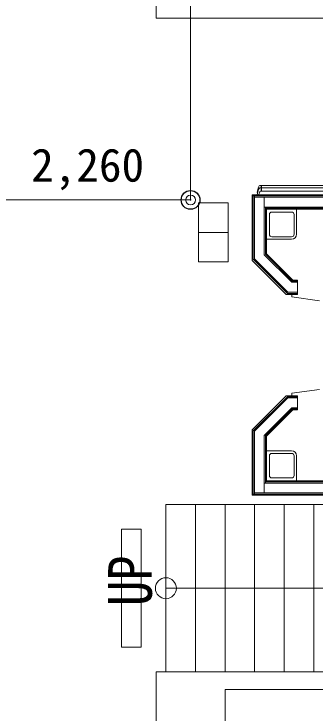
# Model space of a CAD drawing. Units: millimetres, scale not verified. Extents: x -20008 to 44171, y -23185 to 24570.
# Drawn here: x -5811 to -2757, y -13175 to -6075 of the extents above; entities that cross this region are included whole.
import ezdxf
from ezdxf.enums import TextEntityAlignment as Align

# ---------------------------------------------------------------- set-up
doc = ezdxf.new("R2010")
doc.units = ezdxf.units.MM
doc.header["$LTSCALE"] = 380
doc.header["$PDMODE"] = 32
doc.header["$PDSIZE"] = 190
for name, color, linetype, lineweight in [('0-6_2-B', 8, 'Continuous', 18), ('0-A_2-2', 8, 'Continuous', 18), ('0-B_2-1', 8, 'Continuous', 18), ('0-C_2-0', 8, 'Continuous', 18), ('1-7_0-B', 8, 'Continuous', 18), ('1-8_0-A', 8, 'Continuous', 18), ('1-9_0-9', 8, 'Continuous', 18), ('1-B_0-2', 8, 'Continuous', 18), ('1-C_0-1', 8, 'Continuous', 18), ('1-E_0', 1, 'Continuous', 18), ('2-5_1-2', 8, 'Continuous', 18), ('2-D_2-8', 8, 'Continuous', 18), ('2-E_2-5', 8, 'Continuous', 18), ('3-0_KUTAI', 1, 'Continuous', 18)]:
    doc.layers.add(name, color=color, linetype=linetype, lineweight=lineweight)
doc.layers.add('1-F_Defpoints', color=5, linetype='Continuous')
doc.styles.add('ＭＳ ゴシック', font='')
doc.styles.get('ＭＳ ゴシック').set_extended_font_data('MS Gothic')

# ---------------------------------------------------------------- blocks, each defined once
blk = doc.blocks.new('_Origin')
at = {"layer": '1-E_0'}
blk.add_line((0, 0), (-380, 0), dxfattribs=at)
blk.add_circle((0, 0), 190, dxfattribs=at)

msp = doc.modelspace()

# ---------------------------------------------------------------- linework, layer by layer
at = {"layer": '0-6_2-B'}
for q in [(-4719.6, -11307.3), (-4519.6, -12507.3)]:
    msp.add_line((-4719.6, -12507.3), q, dxfattribs=at)
msp.add_lwpolyline([(-4719.6, -11307.3), (-4519.6, -11307.3), (-4519.6, -12507.3)], dxfattribs=at)
at = {"layer": '0-A_2-2'}
for p, q in [((-3343.5, -7885.3), (-3329.9, -7834.3)), ((-3318.3, -7817.1), (-3302.6, -7817.1)), ((-3301.8, -7817.9), (-3302.6, -7817.1)), ((-3302.6, -7817.1), (-3302.6, -7841.1)), ((-3301.8, -7817.9), (-3301.8, -7842)), ((-3299.3, -7841.1), (-3299.3, -7817.3)), ((-3299.3, -7817.3), (58.4, -7817.3)), ((-3337.4, -7886.3), (-3342.8, -7886.3))]:
    msp.add_line(p, q, dxfattribs=at)
msp.add_lwpolyline([(-3301.8, -7817.9), (-3301.7, -7817.9), (-3301.7, -7817.9), (-3301.7, -7817.9), (-3301.6, -7818), (-3301.6, -7818), (-3301.5, -7818), (-3301.4, -7818.1), (-3301.3, -7818.1), (-3301.2, -7818.2), (-3301.1, -7818.2), (-3301, -7818.2), (-3300.9, -7818.3), (-3300.8, -7818.3), (-3300.7, -7818.3), (-3300.6, -7818.3), (-3300.6, -7818.3), (-3300.5, -7818.3), (-3300.5, -7818.3), (-3300.5, -7818.3), (-3300.5, -7818.3), (-3300.5, -7818.3), (-3300.4, -7818.3), (-3300.4, -7818.3), (-3300.3, -7818.3), (-3300.2, -7818.3), (-3300.1, -7818.3), (-3300, -7818.2), (-3299.9, -7818.2), (-3299.8, -7818.2), (-3299.7, -7818.1), (-3299.6, -7818.1), (-3299.5, -7818), (-3299.5, -7818), (-3299.4, -7818), (-3299.3, -7817.9), (-3299.3, -7817.9), (-3299.3, -7817.9), (-3299.3, -7817.9)], dxfattribs=at)
msp.add_arc((-3342.8, -7885.5), 0.8, 165, 270, dxfattribs=at)
msp.add_ellipse((-3322.1, -7840.3), major_axis=(4.4, 23.2), ratio=0.37945, start_param=0.072552, end_param=1.381549, dxfattribs=at)
at = {"layer": '0-B_2-1'}
for p, q in [((-3384.1, -7913.3), (-3384.1, -8566.2)), ((-3384.1, -7922.8), (54.4, -7922.8)), ((-3371.6, -7922.8), (-3371.6, -8561)), ((-3371.6, -7935.3), (44.9, -7935.3)), ((-3271.6, -7935.3), (-3271.6, -8519.6)), ((-3271.6, -8035.3), (-67.6, -8035.3)), ((-3259.1, -8035.3), (-3259.1, -8514.4)), ((-3259.1, -8047.8), (-80.1, -8047.8)), ((-3271.6, -8519.6), (-2990.9, -8800.3)), ((-3259.1, -8514.4), (-2985.7, -8787.8)), ((-3384.1, -8566.2), (-3037.5, -8912.8)), ((-3371.6, -8561), (-3032.3, -8900.3)), ((-2990.9, -8800.3), (-2934.6, -8800.3)), ((-2985.7, -8787.8), (-2934.6, -8787.8)), ((-3037.5, -8912.8), (-2934.6, -8912.8)), ((-3032.3, -8900.3), (-2934.6, -8900.3)), ((-3384.1, -10308.4), (-3037.5, -9961.8)), ((-3037.5, -9961.8), (-2934.6, -9961.8)), ((-3271.6, -10355), (-2990.9, -10074.3)), ((-2990.9, -10074.3), (-2934.6, -10074.3)), ((-3259.1, -10360.2), (-2985.7, -10086.8)), ((-2985.7, -10086.8), (-2934.6, -10086.8)), ((-3384.1, -10961.3), (-3384.1, -10308.4)), ((-3371.6, -10951.8), (-3371.6, -10313.6)), ((-3271.6, -10939.3), (-3271.6, -10355)), ((-3259.1, -10839.3), (-3259.1, -10360.2)), ((-3271.6, -10839.3), (32.4, -10839.3)), ((-3259.1, -10826.8), (-80.1, -10826.8)), ((-3384.1, -10951.8), (44.9, -10951.8)), ((-3371.6, -10939.3), (32.4, -10939.3))]:
    msp.add_line(p, q, dxfattribs=at)
msp.add_lwpolyline([(-3371.6, -10313.6), (-3032.3, -9974.3), (-2934.6, -9974.3)], dxfattribs=at)
at = {"layer": '0-C_2-0'}
for p, q in [((-3393.6, -8577.2), (-3393.6, -7913.3)), ((54.4, -7913.3), (-3393.6, -7913.3)), ((-3249.6, -8510.5), (-3249.6, -8047.8)), ((-89.6, -8057.3), (-3249.6, -8057.3)), ((-3249.6, -8510.5), (-2981.7, -8778.3)), ((-2934.6, -8778.3), (-2981.7, -8778.3)), ((-2934.6, -8778.3), (-2934.6, -8922.3)), ((-2934.6, -8922.3), (-2934.6, -8788.3)), ((-2934.6, -8922.3), (-3048.5, -8922.3)), ((-3048.5, -9952.3), (-3393.6, -10297.4)), ((-2934.6, -9952.3), (-3048.5, -9952.3)), ((-2934.6, -10096.3), (-2934.6, -9952.3)), ((-3249.6, -10364.1), (-2981.7, -10096.3)), ((-2934.6, -10096.3), (-2981.7, -10096.3)), ((-3393.6, -10961.3), (-3393.6, -10297.4)), ((-3249.6, -10826.8), (-3249.6, -10364.1)), ((-89.6, -10817.3), (-3249.6, -10817.3)), ((54.4, -10961.3), (-3393.6, -10961.3))]:
    msp.add_line(p, q, dxfattribs=at)
msp.add_lwpolyline([(-2934.6, -8922.3), (-3048.5, -8922.3), (-3393.6, -8577.2)], dxfattribs=at)
at = {"layer": '1-8_0-A'}
for p, q in [((-888.6, -11057.3), (-4269.6, -11057.3)), ((-4269.6, -12757.3), (-4269.6, -11057.3)), ((-3969.6, -12757.3), (-3969.6, -11057.3)), ((-3669.6, -12757.3), (-3669.6, -11057.3)), ((-3369.6, -11057.3), (-3369.6, -12757.3)), ((-3069.6, -11057.3), (-3069.6, -12757.3)), ((-2769.6, -11057.3), (-2769.6, -12757.3)), ((-369.6, -12757.3), (-4269.6, -12757.3))]:
    msp.add_line(p, q, dxfattribs=at)
at = {"layer": '1-9_0-9'}
msp.add_line((-669.6, -11907.3), (-4269.6, -11907.3), dxfattribs=at)
msp.add_circle((-4269.6, -11907.3), 106.3, dxfattribs=at)
at = {"layer": '1-B_0-2', "color": 7}
msp.add_line((-4369.6, -5662.3), (-4369.6, -6117.3), dxfattribs=at)
at = {"layer": '1-B_0-2'}
for p, q in [((-4369.6, -6117.3), (3805.4, -6117.3)), ((-3669.6, -13487.3), (-3669.6, -12937.3)), ((-2494.6, -12937.3), (-3669.6, -12937.3))]:
    msp.add_line(p, q, dxfattribs=at)
msp.add_lwpolyline([(-4369.6, -13487.3), (-4369.6, -12757.3), (450.4, -12757.3)], dxfattribs=at)
at = {"layer": '1-C_0-1'}
for p, q in [((-3194.6, -8087.3), (-2994.6, -8087.3)), ((-3219.6, -8112.3), (-3219.6, -8312.3)), ((-2969.6, -8112.3), (-2969.6, -8312.3)), ((-2994.6, -8337.3), (-3194.6, -8337.3)), ((-2712.6, -8987.3), (-2991.6, -8947.3)), ((-2991.6, -9927.3), (-2712.6, -9887.3)), ((-2991.6, -9927.3), (-2991.6, -9952.3)), ((-2991.6, -9952.3), (-2939.6, -9952.3)), ((-3219.6, -10562.3), (-3219.6, -10762.3)), ((-3194.6, -10537.3), (-2994.6, -10537.3)), ((-2969.6, -10562.3), (-2969.6, -10762.3)), ((-2994.6, -10787.3), (-3194.6, -10787.3))]:
    msp.add_line(p, q, dxfattribs=at)
msp.add_lwpolyline([(-2991.6, -8947.3), (-2991.6, -8922.3), (-2939.6, -8922.3)], dxfattribs=at)
for centre, start, end in [((-3194.6, -8112.3), 90, 180), ((-2994.6, -8112.3), 0, 90), ((-3194.6, -8312.3), 180, 270), ((-2994.6, -8312.3), 270, 0), ((-3194.6, -10562.3), 90, 180), ((-2994.6, -10562.3), 0, 90), ((-3194.6, -10762.3), 180, 270), ((-2994.6, -10762.3), 270, 0)]:
    msp.add_arc(centre, 25, start, end, dxfattribs=at)
at = {"layer": '1-F_Defpoints'}
msp.add_point((-4019.6, -7963.5), dxfattribs=at)
at = {"layer": '2-5_1-2'}
msp.add_line((-3938.6, -8293.3), (-3638.6, -8293.3), dxfattribs=at)
for points in [[(-3938.6, -8293.3), (-3938.6, -7993.3), (-3638.6, -7993.3), (-3638.6, -8593.3)], [(-3938.6, -8293.3), (-3938.6, -8593.3), (-3638.6, -8593.3)]]:
    msp.add_lwpolyline(points, dxfattribs=at)
at = {"layer": '2-D_2-8'}
for p, q in [((-3343.5, -7909.3), (-3329.9, -7858.3)), ((-3318.3, -7880.8), (-3326.1, -7909.7)), ((-3318.3, -7841.1), (-3302.6, -7841.1)), ((-3311.5, -7875.6), (-3302.6, -7875.6)), ((-3302.6, -7841.1), (-3302.6, -7875.6)), ((-3301.8, -7841.9), (-3302.6, -7841.1)), ((-3301.8, -7874.8), (-3302.6, -7875.6)), ((-3301.8, -7841.9), (-3301.8, -7874.8)), ((-3299.3, -7875.3), (-3299.3, -7841.3)), ((58.4, -7841.3), (-3299.3, -7841.3)), ((-3299.3, -7875.3), (58.4, -7875.3)), ((-3326.8, -7910.3), (-3342.8, -7910.3))]:
    msp.add_line(p, q, dxfattribs=at)
for points in [[(-3301.8, -7841.9), (-3301.7, -7841.9), (-3301.7, -7841.9), (-3301.7, -7841.9), (-3301.6, -7842), (-3301.6, -7842), (-3301.5, -7842), (-3301.4, -7842.1), (-3301.3, -7842.1), (-3301.2, -7842.2), (-3301.1, -7842.2), (-3301, -7842.2), (-3300.9, -7842.3), (-3300.8, -7842.3), (-3300.7, -7842.3), (-3300.6, -7842.3), (-3300.6, -7842.3), (-3300.5, -7842.3), (-3300.5, -7842.3), (-3300.5, -7842.3), (-3300.5, -7842.3), (-3300.5, -7842.3), (-3300.4, -7842.3), (-3300.4, -7842.3), (-3300.3, -7842.3), (-3300.2, -7842.3), (-3300.1, -7842.3), (-3300, -7842.2), (-3299.9, -7842.2), (-3299.8, -7842.2), (-3299.7, -7842.1), (-3299.6, -7842.1), (-3299.5, -7842), (-3299.5, -7842), (-3299.4, -7842), (-3299.3, -7841.9), (-3299.3, -7841.9), (-3299.3, -7841.9), (-3299.3, -7841.9)], [(-3301.8, -7874.8), (-3301.7, -7874.8), (-3301.7, -7874.8), (-3301.7, -7874.8), (-3301.6, -7874.7), (-3301.6, -7874.7), (-3301.5, -7874.6), (-3301.4, -7874.6), (-3301.3, -7874.6), (-3301.2, -7874.5), (-3301.1, -7874.5), (-3301, -7874.4), (-3300.9, -7874.4), (-3300.8, -7874.4), (-3300.7, -7874.4), (-3300.6, -7874.4), (-3300.6, -7874.4), (-3300.5, -7874.4), (-3300.5, -7874.4), (-3300.5, -7874.4), (-3300.5, -7874.4), (-3300.5, -7874.4), (-3300.4, -7874.4), (-3300.4, -7874.4), (-3300.3, -7874.4), (-3300.2, -7874.4), (-3300.1, -7874.4), (-3300, -7874.4), (-3299.9, -7874.5), (-3299.8, -7874.5), (-3299.7, -7874.6), (-3299.6, -7874.6), (-3299.5, -7874.6), (-3299.5, -7874.7), (-3299.4, -7874.7), (-3299.3, -7874.8), (-3299.3, -7874.8), (-3299.3, -7874.8), (-3299.3, -7874.8)]]:
    msp.add_lwpolyline(points, dxfattribs=at)
for centre, radius, start, end in [((-3311.5, -7882.6), 7, 90, 165), ((-3342.8, -7909.5), 0.8, 165, 270), ((-3326.8, -7909.5), 0.8, 270, 345)]:
    msp.add_arc(centre, radius, start, end, dxfattribs=at)
msp.add_ellipse((-3322.1, -7864.3), major_axis=(4.4, 23.2), ratio=0.37945, start_param=0.072552, end_param=1.381549, dxfattribs=at)
at = {"layer": '2-E_2-5'}
for p, q in [((-2944.6, -8057.3), (-2944.6, -8312.3)), ((-2994.6, -8362.3), (-3249.6, -8362.3)), ((-3249.6, -10512.3), (-2994.6, -10512.3)), ((-2944.6, -10562.3), (-2944.6, -10817.3))]:
    msp.add_line(p, q, dxfattribs=at)
for centre, start, end in [((-2994.6, -8312.3), 270, 0), ((-2994.6, -10562.3), 0, 90)]:
    msp.add_arc(centre, 50, start, end, dxfattribs=at)
at = {"layer": '3-0_KUTAI'}
for p, q in [((-4019.6, -5663.3), (-4019.6, -7963.5)), ((-6179.6, -7963.5), (-4119.6, -7963.5))]:
    msp.add_line(p, q, dxfattribs=at)

# ---------------------------------------------------------------- block references
at = {"layer": '3-0_KUTAI', "xscale": 0.2631579, "yscale": 0.2631579}
msp.add_blockref('_Origin', (-4019.6, -7963.5), dxfattribs=at)

# ---------------------------------------------------------------- texts
at = {"layer": '1-7_0-B', "style": 'ＭＳ ゴシック', "width": 0.85}
msp.add_text('UP', height=443, rotation=90, dxfattribs=at).set_placement((-4279.7, -12088), align=Align.BOTTOM_LEFT)
at = {"layer": '3-0_KUTAI', "color": 3, "style": 'ＭＳ ゴシック'}
msp.add_text('2,260', height=337.1, dxfattribs=at).set_placement((-5637.1, -7879), align=Align.BOTTOM_LEFT)

doc.saveas('drawing.dxf')
